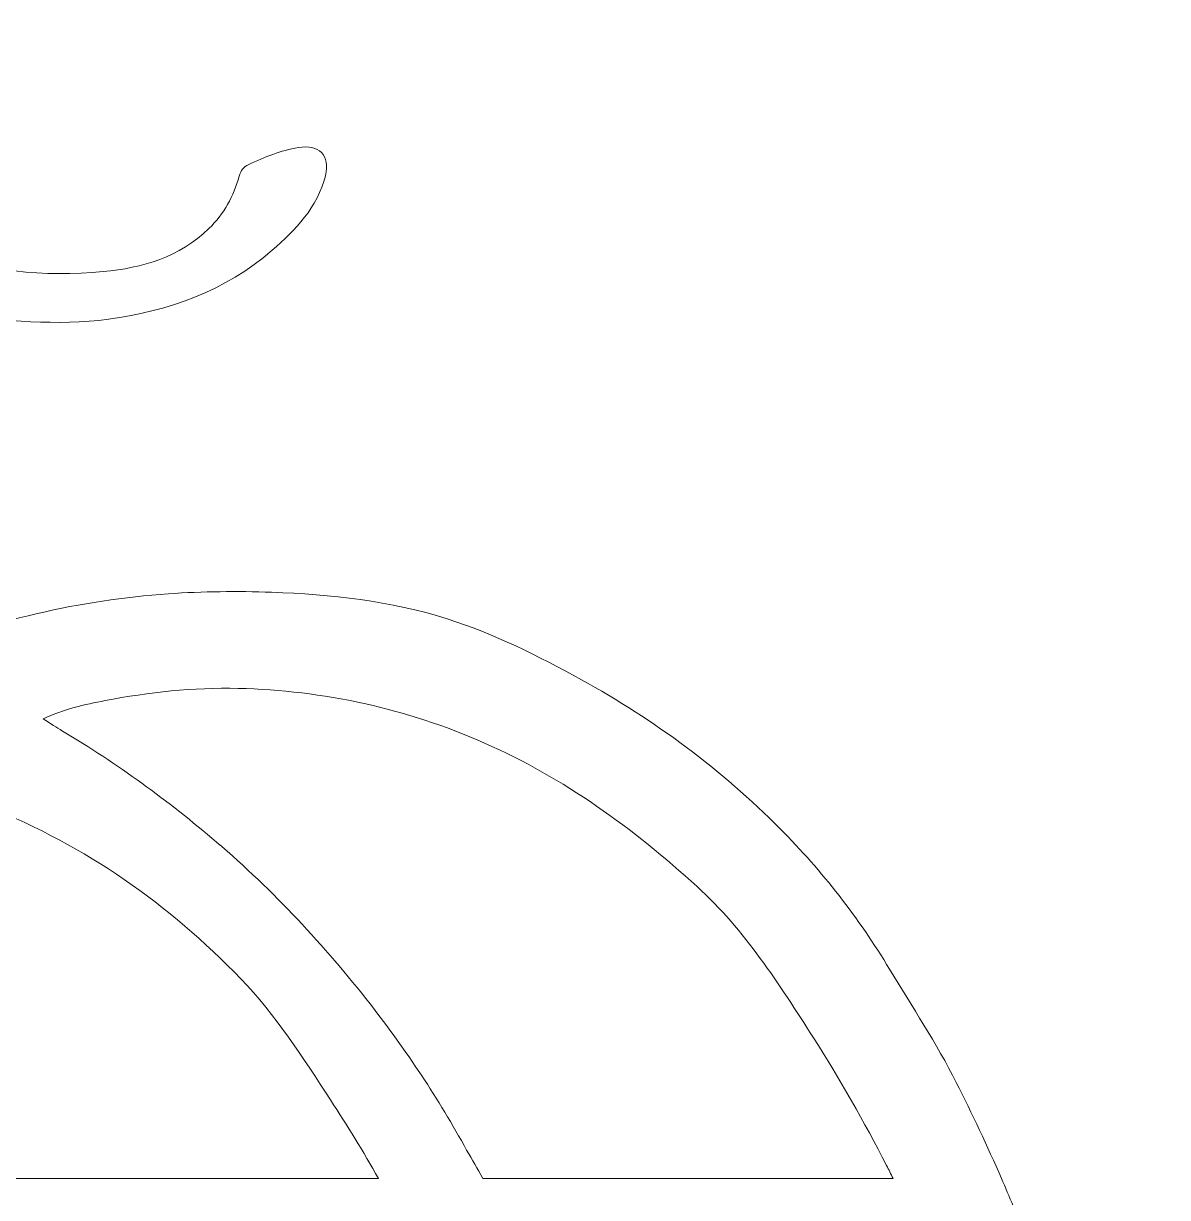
# Model space of a CAD drawing. Extents: x 26 to 974, y -915 to -95.
# Drawn here: x 698.5 to 974, y -377.9 to -95.2 of the extents above; entities that cross this region are included whole.
import ezdxf

# ---------------------------------------------------------------- set-up
doc = ezdxf.new("R2010")
doc.units = 0
doc.header["$MEASUREMENT"] = 0
doc.layers.add('Layer 1', color=7, linetype='Continuous', lineweight=0)

msp = doc.modelspace()

# ---------------------------------------------------------------- linework, layer by layer
at = {"layer": 'Layer 1'}
for points, knots in [([(973.72, -552.44), (973.44, -544.75), (973.44, -537.05), (972.66, -529.42), (970.91, -512.26), (969.02, -495.11), (966.27, -478.07), (963.91, -463.47), (961.51, -448.85), (957.01, -434.72), (951.14, -416.29), (944.42, -398.16), (936.97, -380.3), (936.92, -380.18), (936.88, -380.07), (936.82, -379.95), (935.89, -377.72), (934.95, -375.5), (933.98, -373.3), (930.6, -365.51), (926.98, -357.79), (923.13, -350.19), (918.35, -340.73), (912.5, -331.97), (907.06, -322.93), (899.62, -310.59), (890.86, -299.35), (880.75, -289.18), (866.56, -274.86), (850.49, -262.97), (832.85, -253.25), (822.45, -247.52), (811.83, -242.17), (800.53, -238.6), (786.83, -234.27), (772.57, -232.68), (758.24, -232.19), (749.99, -231.9), (741.7, -231.98), (733.41, -232.56), (722.74, -233.3), (712.25, -234.91), (701.87, -237.31), (690.1, -240.02), (678.77, -244.06), (667.8, -249.1), (665.93, -249.97), (664.12, -250.26), (662.1, -249.91), (658.01, -249.21), (653.88, -248.8), (649.75, -248.72), (642.77, -248.59), (635.83, -248.06), (628.79, -248.52), (620.81, -249.05), (612.88, -249.69), (604.97, -250.82), (592.04, -252.68), (579.45, -255.96), (567.13, -260.22), (560.53, -262.51), (553.97, -264.93), (547.76, -268.18), (545.79, -264.73), (544.17, -261.11), (542.78, -257.4), (536.65, -241.09), (534.79, -224.33), (535.6, -207.32), (535.6, -207.32), (540.76, -198.6), (540.76, -198.6), (545.95, -190.75), (552.71, -184.88), (561.19, -180.91), (571.15, -176.25), (581.63, -174.25), (593.11, -174.75), (589.36, -179.35), (587.11, -185.21), (587.11, -191.61), (587.11, -197.19), (588.83, -202.37), (591.76, -206.66), (595.24, -211.73), (600.43, -215.55), (606.5, -217.27), (608.82, -217.93), (611.25, -218.27), (613.77, -218.27), (628.5, -218.27), (640.43, -206.34), (640.43, -191.61), (640.43, -180.86), (634.09, -171.61), (624.93, -167.38), (624.87, -167.34), (624.82, -167.3), (624.77, -167.26), (630.56, -163.74), (636.73, -163.16), (642.93, -162.84), (655.9, -162.15), (668.71, -164.14), (681.55, -165.43), (694.02, -166.68), (706.44, -168.14), (719, -166.44), (733.64, -164.45), (747.06, -159.66), (758.35, -149.86), (764.02, -144.93), (769.33, -139.58), (771.22, -131.89), (772.4, -127.01), (769.65, -124.24), (764.68, -125.11), (760.47, -125.84), (756.57, -127.39), (752.73, -129.22), (751.49, -129.82), (750.86, -130.6), (750.46, -132), (749.11, -136.81), (746.79, -141.09), (743.16, -144.64), (736.08, -151.57), (727.15, -154.04), (717.71, -155), (703.42, -156.43), (689.37, -154.52), (675.59, -150.83), (665.52, -148.13), (655.49, -148.65), (645.41, -150.12), (632.68, -151.97), (620.65, -156.12), (609.18, -161.94), (608.4, -162.34), (607.64, -162.67), (606.67, -162.62), (588.95, -161.66), (572.08, -165.31), (555.76, -172.07), (549.87, -174.51), (544.43, -177.81), (538.65, -180.47), (538.73, -180.3), (538.84, -180.13), (538.88, -179.93), (541.48, -167.02), (545.09, -154.42), (550.03, -142.2), (551.18, -139.37), (551.81, -136.35), (551.73, -133.26), (551.62, -128.71), (549.79, -127.5), (545.5, -129.1), (537.96, -131.92), (532.21, -129.82), (528.37, -122.77), (525.51, -117.5), (524.02, -111.83), (523.77, -105.84), (523.62, -102.8), (521.91, -100.94), (518.89, -101.24), (515.07, -101.62), (511.42, -102.52), (508.4, -105.32), (501.69, -111.59), (495.67, -118.43), (490.02, -125.68), (472.13, -148.58), (463.73, -175.43), (457.21, -203.1), (456.23, -203.63), (457.3, -205.54), (455.55, -205.56), (451.87, -203.84), (447.82, -203.47), (443.94, -202.44), (430.27, -198.77), (416.71, -194.79), (404.32, -187.66), (402.05, -186.36), (399.84, -184.99), (398.23, -183.2), (408.37, -178.34), (416.54, -171.9), (419.14, -160.43), (420.83, -152.98), (417.81, -146.47), (411.36, -143.27), (400.05, -137.67), (388.7, -137.64), (377.28, -143.15), (369.01, -147.15), (364.85, -153.64), (364.7, -162.8), (364.64, -167.33), (364.88, -171.82), (366.02, -176.32), (362.11, -176.68), (358.41, -176.31), (354.76, -175.44), (340.3, -172.02), (328.59, -163.88), (318.06, -153.84), (313.51, -149.51), (310.49, -144.09), (308.41, -138.15), (307.88, -136.65), (307.94, -135.97), (309.74, -135.45), (315.1, -133.9), (320.29, -131.64), (325.74, -130.43), (336.37, -128.06), (344.67, -113.04), (333.4, -101.78), (329.56, -97.94), (324.87, -96.42), (319.88, -95.25), (319.88, -95.25), (313.96, -95.25), (313.96, -95.25), (313.71, -95.39), (313.48, -95.63), (313.23, -95.66), (298.89, -97.34), (284.66, -106.12), (281.76, -124.36), (281.56, -125.68), (280.99, -126.24), (279.61, -126.01), (276.8, -125.57), (273.98, -125.27), (271.25, -124.31), (262.67, -121.31), (255.19, -117.09), (251.45, -108.07), (250, -104.59), (247.37, -101.85), (244.21, -99.67), (243.46, -99.14), (242.77, -98.77), (241.81, -98.74), (235.53, -98.53), (230.06, -100.62), (225.15, -104.41), (224.11, -105.21), (223.81, -105.96), (224.4, -107.36), (227.93, -115.8), (233.64, -122.37), (241.26, -127.34), (253.48, -135.28), (267.17, -138.44), (281.44, -139.59), (283.31, -139.75), (284.24, -140.16), (284.99, -142.06), (290.62, -156.38), (300.02, -167.61), (313.15, -175.6), (329.51, -185.53), (347.52, -189.4), (366.44, -189.42), (371.32, -189.44), (375.15, -190.53), (379.36, -193.37), (399.15, -206.74), (422, -211.95), (444.91, -216.81), (445.91, -217.69), (447.17, -217.21), (448.28, -217.44), (449.4, -217.7), (450.5, -218.26), (451.64, -218.26), (452.18, -218.26), (452.72, -218.14), (453.29, -217.8), (453.48, -218.06), (453.66, -218.33), (453.85, -218.59), (453.64, -219.24), (453.36, -219.88), (453.22, -220.56), (450.74, -233.98), (448.52, -247.46), (446.81, -261), (446.78, -261.21), (446.78, -261.4), (446.8, -261.57), (441.73, -259.95), (436.79, -258.01), (431.69, -256.5), (414.2, -251.26), (396.34, -248.49), (378.1, -248.1), (369.72, -247.92), (361.36, -248.16), (353.01, -249.18), (349.87, -249.57), (346.77, -249.28), (343.69, -248.18), (333, -244.38), (322.08, -241.3), (311.01, -238.84), (291.03, -234.42), (270.86, -231.57), (250.36, -231.49), (246.71, -231.47), (243.07, -231.9), (239.43, -232.02), (228.04, -232.38), (216.82, -234.15), (205.81, -236.73), (187.74, -240.95), (170.68, -247.95), (154.63, -257.27), (141.8, -264.72), (129.82, -273.31), (118.57, -283.03), (110.01, -290.44), (102.25, -298.46), (95.37, -307.42), (85.76, -319.97), (77.2, -333.2), (69.72, -347.14), (59.57, -366.08), (51.05, -385.72), (45.37, -406.44), (39.17, -429.08), (34.15, -452.02), (30.25, -475.18), (28.76, -484.01), (27.09, -492.81), (26.8, -501.83), (26.65, -506.51), (26.64, -511.24), (26, -515.91), (26, -515.91), (26, -550.27), (26, -550.27), (26, -550.27), (26, -550.27), (26, -550.29), (26, -550.29), (26, -576.94), (26, -576.94), (26.27, -577.43), (26.41, -577.93), (26.5, -578.45), (26.53, -580.07), (26.56, -581.67), (26.6, -583.28), (26.61, -586.83), (26.78, -590.37), (26.84, -593.92), (27.06, -607.46), (28.43, -620.82), (31.34, -634.08), (37.37, -661.56), (44.07, -688.84), (53.95, -715.23), (58.98, -728.69), (65.02, -741.63), (72.96, -753.62), (86.41, -773.93), (101.99, -792.44), (119.83, -809.06), (132.13, -820.52), (145.24, -830.96), (159.45, -839.93), (182.71, -854.63), (208.22, -863.03), (235.49, -865.98), (241.65, -866.65), (246.91, -868.27), (251.9, -872.18), (259.35, -878.05), (267.93, -882.22), (276.68, -885.94), (279.56, -887.16), (282.34, -888.75), (285.58, -888.95), (286.08, -888.87), (286.57, -888.79), (287.05, -888.74), (287.05, -888.74), (287.05, -888.74), (287.06, -888.74), (287.06, -888.74), (287.07, -888.74), (287.07, -888.74), (293.82, -891.28), (300.75, -893.12), (307.74, -894.78), (307.76, -894.78), (307.76, -894.79), (307.76, -894.79), (308.22, -895.21), (308.66, -895.62), (309.11, -896.05), (309.72, -896.39), (310.37, -896.63), (311.05, -896.77), (320.41, -898.8), (329.9, -900.02), (339.46, -900.37), (346.71, -900.64), (353.96, -901.05), (361.29, -900.65), (373.73, -899.99), (386.04, -898.66), (398.28, -896.48), (413.55, -893.76), (428.45, -889.59), (443.12, -884.61), (444.39, -884.17), (445.62, -883.93), (446.88, -884.16), (457.51, -889.72), (469.08, -893.89), (480.76, -896.23), (494.28, -898.92), (508.22, -899.04), (521.8, -896.75), (534.11, -894.67), (545.5, -890.33), (556.4, -884.46), (557.41, -884.03), (558.41, -883.56), (559.4, -883.08), (561.29, -882.18), (562.95, -882.22), (564.77, -883.03), (575.79, -887.94), (587.13, -891.91), (598.73, -895.11), (598.73, -895.11), (598.73, -895.11), (598.74, -895.11), (599.87, -895.54), (652.41, -915.45), (707.09, -896.77), (707.13, -896.77), (707.17, -896.76), (707.21, -896.75), (729.13, -889.79), (748.21, -878.12), (764.07, -861.14), (766.69, -858.32), (769.41, -855.98), (773.46, -855.55), (775.2, -855.35), (776.91, -854.76), (778.64, -854.34), (792.78, -850.81), (806.27, -845.56), (819.51, -839.55), (841.36, -829.66), (861.17, -816.63), (878.99, -800.64), (899.05, -782.63), (914.41, -760.96), (927.6, -737.62), (935.34, -723.94), (942.31, -709.89), (948.31, -695.38), (953.78, -682.16), (959.16, -668.85), (962.46, -654.91), (966.22, -639.07), (968.7, -622.97), (970.97, -606.85), (971.9, -600.32), (972.92, -593.8), (973.19, -587.17), (973.4, -581.98), (973.34, -576.78), (974, -571.61), (974, -571.61), (974, -555.01), (974, -555.01), (973.44, -554.22), (973.75, -553.29), (973.72, -552.44)], [0, 0, 0, 0, 1, 1, 1, 2, 2, 2, 3, 3, 3, 4, 4, 4, 5, 5, 5, 6, 6, 6, 7, 7, 7, 8, 8, 8, 9, 9, 9, 10, 10, 10, 11, 11, 11, 12, 12, 12, 13, 13, 13, 14, 14, 14, 15, 15, 15, 16, 16, 16, 17, 17, 17, 18, 18, 18, 19, 19, 19, 20, 20, 20, 21, 21, 21, 22, 22, 22, 23, 23, 23, 24, 24, 24, 25, 25, 25, 26, 26, 26, 27, 27, 27, 28, 28, 28, 29, 29, 29, 30, 30, 30, 31, 31, 31, 32, 32, 32, 33, 33, 33, 34, 34, 34, 35, 35, 35, 36, 36, 36, 37, 37, 37, 38, 38, 38, 39, 39, 39, 40, 40, 40, 41, 41, 41, 42, 42, 42, 43, 43, 43, 44, 44, 44, 45, 45, 45, 46, 46, 46, 47, 47, 47, 48, 48, 48, 49, 49, 49, 50, 50, 50, 51, 51, 51, 52, 52, 52, 53, 53, 53, 54, 54, 54, 55, 55, 55, 56, 56, 56, 57, 57, 57, 58, 58, 58, 59, 59, 59, 60, 60, 60, 61, 61, 61, 62, 62, 62, 63, 63, 63, 64, 64, 64, 65, 65, 65, 66, 66, 66, 67, 67, 67, 68, 68, 68, 69, 69, 69, 70, 70, 70, 71, 71, 71, 72, 72, 72, 73, 73, 73, 74, 74, 74, 75, 75, 75, 76, 76, 76, 77, 77, 77, 78, 78, 78, 79, 79, 79, 80, 80, 80, 81, 81, 81, 82, 82, 82, 83, 83, 83, 84, 84, 84, 85, 85, 85, 86, 86, 86, 87, 87, 87, 88, 88, 88, 89, 89, 89, 90, 90, 90, 91, 91, 91, 92, 92, 92, 93, 93, 93, 94, 94, 94, 95, 95, 95, 96, 96, 96, 97, 97, 97, 98, 98, 98, 99, 99, 99, 100, 100, 100, 101, 101, 101, 102, 102, 102, 103, 103, 103, 104, 104, 104, 105, 105, 105, 106, 106, 106, 107, 107, 107, 108, 108, 108, 109, 109, 109, 110, 110, 110, 111, 111, 111, 112, 112, 112, 113, 113, 113, 114, 114, 114, 115, 115, 115, 116, 116, 116, 117, 117, 117, 118, 118, 118, 119, 119, 119, 120, 120, 120, 121, 121, 121, 122, 122, 122, 123, 123, 123, 124, 124, 124, 125, 125, 125, 126, 126, 126, 127, 127, 127, 128, 128, 128, 129, 129, 129, 130, 130, 130, 131, 131, 131, 132, 132, 132, 133, 133, 133, 134, 134, 134, 135, 135, 135, 136, 136, 136, 137, 137, 137, 138, 138, 138, 139, 139, 139, 140, 140, 140, 141, 141, 141, 142, 142, 142, 143, 143, 143, 144, 144, 144, 145, 145, 145, 146, 146, 146, 147, 147, 147, 148, 148, 148, 149, 149, 149, 150, 150, 150, 151, 151, 151, 152, 152, 152, 153, 153, 153, 154, 154, 154, 155, 155, 155, 156, 156, 156, 157, 157, 157, 158, 158, 158, 159, 159, 159, 160, 160, 160, 161, 161, 161, 162, 162, 162, 163, 163, 163, 164, 164, 164, 164]), ([(718.15, -258.28), (728.73, -256.25), (739.4, -255.08), (750.2, -255.34), (770.83, -255.84), (790.61, -260.14), (809.53, -268.49), (828.69, -276.95), (845.29, -289.02), (860.72, -303.06), (872.28, -313.59), (880.41, -326.54), (888.72, -339.44), (895.12, -349.39), (900.91, -359.7), (906.34, -370.21), (906.87, -371.23), (907.4, -372.27), (907.91, -373.3), (907.91, -373.3), (809.11, -373.3), (809.11, -373.3), (807.86, -371.03), (806.56, -368.77), (805.22, -366.54), (798.47, -354.14), (790.63, -342.44), (781.96, -331.32), (770.9, -317.14), (758.68, -304.05), (744.99, -292.34), (733.35, -282.39), (721.03, -273.42), (707.87, -265.6), (706.44, -264.73), (705.05, -263.82), (703.21, -262.65), (708.27, -260.31), (713.22, -259.24), (718.15, -258.28)], [0, 0, 0, 0, 1, 1, 1, 2, 2, 2, 3, 3, 3, 4, 4, 4, 5, 5, 5, 6, 6, 6, 7, 7, 7, 8, 8, 8, 9, 9, 9, 10, 10, 10, 11, 11, 11, 12, 12, 12, 13, 13, 13, 13]), ([(584.75, -280.37), (601.85, -275.14), (619.35, -272.53), (637.25, -273.02), (655.54, -273.51), (673.22, -277.13), (690.24, -283.93), (713.5, -293.24), (733.52, -307.34), (750.83, -325.25), (759.27, -333.97), (765.81, -344.28), (772.44, -354.42), (776.49, -360.61), (780.34, -366.9), (784, -373.3), (784, -373.3), (630.16, -373.3), (630.16, -373.3), (624.2, -357.69), (617.04, -342.64), (607.89, -328.57), (597.34, -312.3), (584.95, -297.73), (567.98, -286.93), (573.66, -284.1), (579.15, -282.09), (584.75, -280.37)], [0, 0, 0, 0, 1, 1, 1, 2, 2, 2, 3, 3, 3, 4, 4, 4, 5, 5, 5, 6, 6, 6, 7, 7, 7, 8, 8, 8, 9, 9, 9, 9])]:
    msp.add_open_spline(points, degree=3, knots=knots, dxfattribs=at)

doc.saveas('drawing.dxf')
